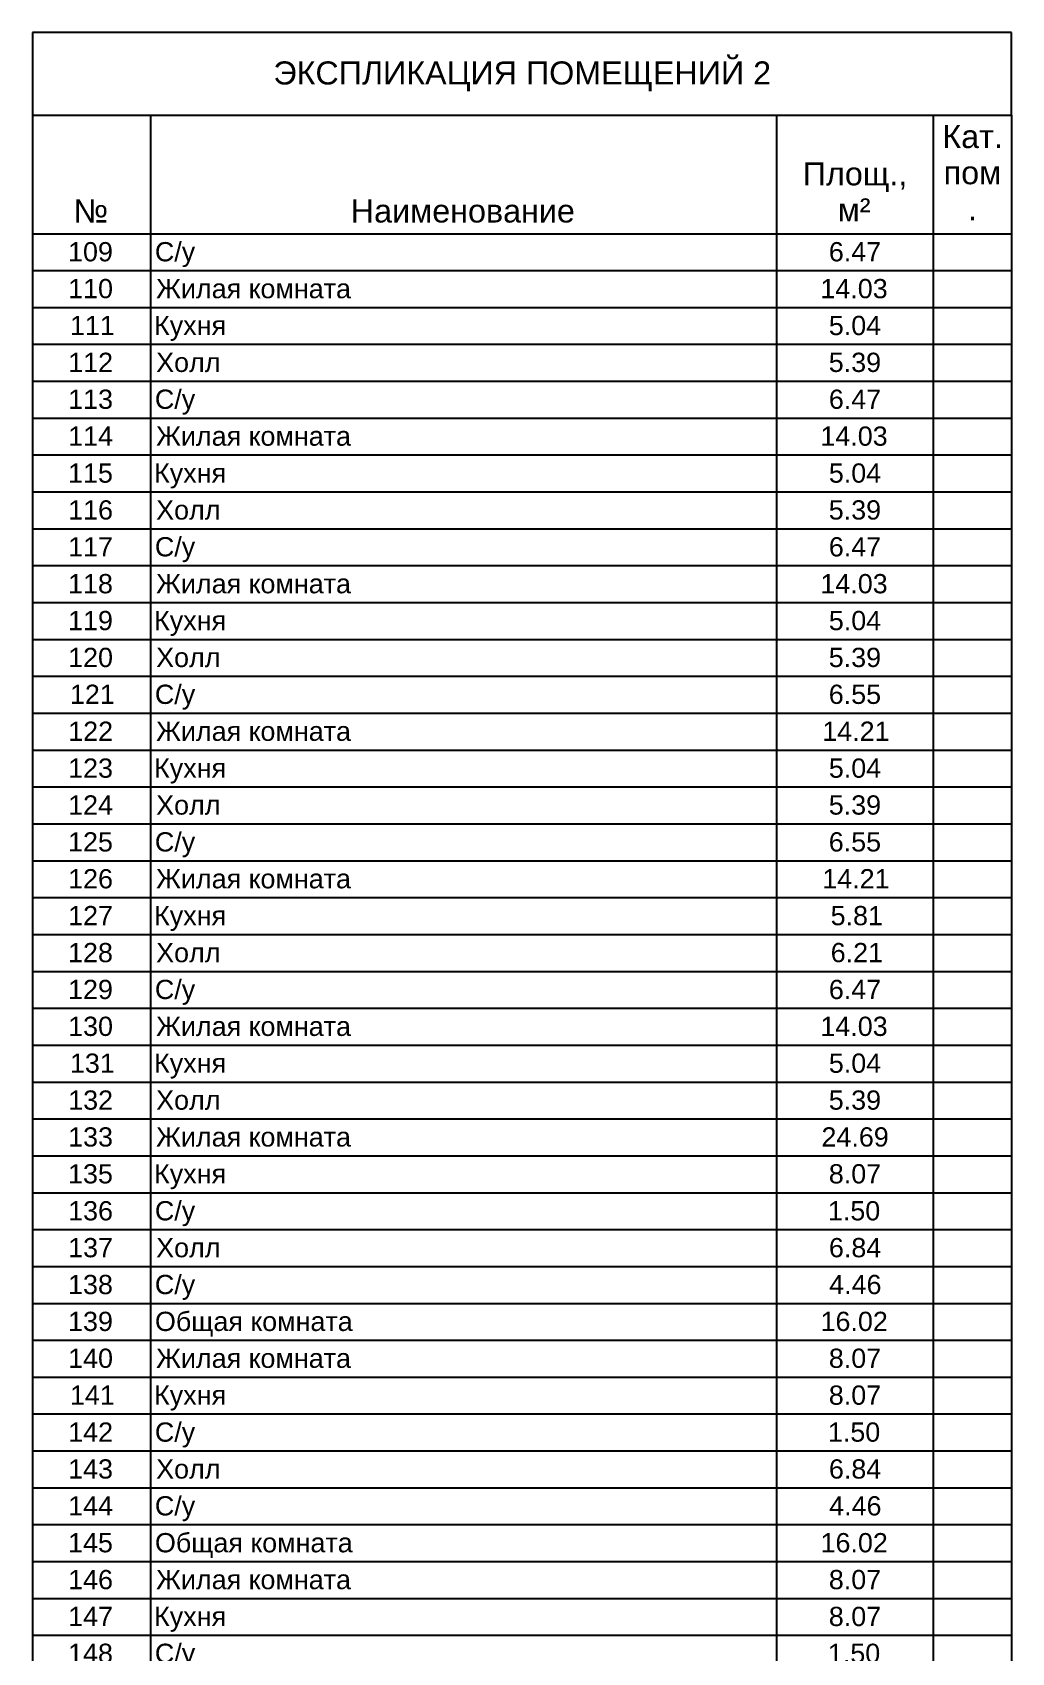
# Model space of a CAD drawing. Header units: millimetres. Extents: x -3463 to 813393, y -106315 to 159215.
# Drawn here: x 213293 to 225798, y 73174 to 93869 of the extents above; entities that cross this region are included whole.
import ezdxf

# ---------------------------------------------------------------- set-up
doc = ezdxf.new("R2010")
doc.units = ezdxf.units.MM
doc.layers.add('PLANS_', color=252, linetype='Continuous')
doc.styles.add('Arial_5', font='arial.ttf', dxfattribs={"height": 2.950599})
doc.styles.add('Arial_6', font='arial.ttf', dxfattribs={"height": 2.458832})

# ---------------------------------------------------------------- blocks, each defined once
blk = doc.blocks.new('A$Cdfc8a41d')
at = {"layer": 'PLANS_'}
for p, q in [((-8022, 24468), (-8022, 23410)), ((4483, 24468), (-8022, 24468)), ((4483, 23410), (4483, 24468)), ((-8022, 23410), (-8022, -20510)), ((-8022, 23410), (4483, 23410)), ((-6516, 23410), (-6516, 21893)), ((1481, 23410), (1481, 21893)), ((3483, 23410), (3483, 21893)), ((4483, 23410), (4483, -20510)), ((-6516, 21893), (-8022, 21893)), ((1481, 21893), (-6516, 21893)), ((-6516, 21893), (-6516, 21422)), ((3483, 21893), (1481, 21893)), ((1481, 21893), (1481, 21422)), ((4483, 21893), (3483, 21893)), ((3483, 21893), (3483, 21422)), ((-6516, 21422), (-8022, 21422)), ((1481, 21422), (-6516, 21422)), ((-6516, 21422), (-6516, 20951)), ((3483, 21422), (1481, 21422)), ((1481, 21422), (1481, 20951)), ((4483, 21422), (3483, 21422)), ((3483, 21422), (3483, 20951)), ((-6516, 20951), (-8022, 20951)), ((1481, 20951), (-6516, 20951)), ((-6516, 20951), (-6516, 20480)), ((3483, 20951), (1481, 20951)), ((1481, 20951), (1481, 20480)), ((4483, 20951), (3483, 20951)), ((3483, 20951), (3483, 20480)), ((-6516, 20480), (-8022, 20480)), ((1481, 20480), (-6516, 20480)), ((-6516, 20480), (-6516, 20009)), ((3483, 20480), (1481, 20480)), ((1481, 20480), (1481, 20009)), ((4483, 20480), (3483, 20480)), ((3483, 20480), (3483, 20009)), ((-6516, 20009), (-8022, 20009)), ((1481, 20009), (-6516, 20009)), ((-6516, 20009), (-6516, 19538)), ((3483, 20009), (1481, 20009)), ((1481, 20009), (1481, 19538)), ((4483, 20009), (3483, 20009)), ((3483, 20009), (3483, 19538)), ((-6516, 19538), (-8022, 19538)), ((1481, 19538), (-6516, 19538)), ((-6516, 19538), (-6516, 19067)), ((3483, 19538), (1481, 19538)), ((1481, 19538), (1481, 19067)), ((4483, 19538), (3483, 19538)), ((3483, 19538), (3483, 19067)), ((-6516, 19067), (-8022, 19067)), ((1481, 19067), (-6516, 19067)), ((-6516, 19067), (-6516, 18595)), ((3483, 19067), (1481, 19067)), ((1481, 19067), (1481, 18595)), ((4483, 19067), (3483, 19067)), ((3483, 19067), (3483, 18595)), ((-6516, 18595), (-8022, 18595)), ((1481, 18595), (-6516, 18595)), ((-6516, 18595), (-6516, 18124)), ((3483, 18595), (1481, 18595)), ((1481, 18595), (1481, 18124)), ((4483, 18595), (3483, 18595)), ((3483, 18595), (3483, 18124)), ((-6516, 18124), (-8022, 18124)), ((1481, 18124), (-6516, 18124)), ((-6516, 18124), (-6516, 17653)), ((3483, 18124), (1481, 18124)), ((1481, 18124), (1481, 17653)), ((4483, 18124), (3483, 18124)), ((3483, 18124), (3483, 17653)), ((-6516, 17653), (-8022, 17653)), ((1481, 17653), (-6516, 17653)), ((-6516, 17653), (-6516, 17182)), ((3483, 17653), (1481, 17653)), ((1481, 17653), (1481, 17182)), ((4483, 17653), (3483, 17653)), ((3483, 17653), (3483, 17182)), ((-6516, 17182), (-8022, 17182)), ((1481, 17182), (-6516, 17182)), ((-6516, 17182), (-6516, 16711)), ((3483, 17182), (1481, 17182)), ((1481, 17182), (1481, 16711)), ((4483, 17182), (3483, 17182)), ((3483, 17182), (3483, 16711)), ((-6516, 16711), (-8022, 16711)), ((1481, 16711), (-6516, 16711)), ((-6516, 16711), (-6516, 16240)), ((3483, 16711), (1481, 16711)), ((1481, 16711), (1481, 16240)), ((4483, 16711), (3483, 16711)), ((3483, 16711), (3483, 16240)), ((-6516, 16240), (-8022, 16240)), ((1481, 16240), (-6516, 16240)), ((-6516, 16240), (-6516, 15768)), ((3483, 16240), (1481, 16240)), ((1481, 16240), (1481, 15768)), ((4483, 16240), (3483, 16240)), ((3483, 16240), (3483, 15768)), ((-6516, 15768), (-8022, 15768)), ((1481, 15768), (-6516, 15768)), ((-6516, 15768), (-6516, 15297)), ((3483, 15768), (1481, 15768)), ((1481, 15768), (1481, 15297)), ((4483, 15768), (3483, 15768)), ((3483, 15768), (3483, 15297)), ((-6516, 15297), (-8022, 15297)), ((1481, 15297), (-6516, 15297)), ((-6516, 15297), (-6516, 14826)), ((3483, 15297), (1481, 15297)), ((1481, 15297), (1481, 14826)), ((4483, 15297), (3483, 15297)), ((3483, 15297), (3483, 14826)), ((-6516, 14826), (-8022, 14826)), ((1481, 14826), (-6516, 14826)), ((-6516, 14826), (-6516, 14355)), ((3483, 14826), (1481, 14826)), ((1481, 14826), (1481, 14355)), ((4483, 14826), (3483, 14826)), ((3483, 14826), (3483, 14355)), ((-6516, 14355), (-8022, 14355)), ((1481, 14355), (-6516, 14355)), ((-6516, 14355), (-6516, 13884)), ((3483, 14355), (1481, 14355)), ((1481, 14355), (1481, 13884)), ((4483, 14355), (3483, 14355)), ((3483, 14355), (3483, 13884)), ((-6516, 13884), (-8022, 13884)), ((1481, 13884), (-6516, 13884)), ((-6516, 13884), (-6516, 13413)), ((3483, 13884), (1481, 13884)), ((1481, 13884), (1481, 13413)), ((4483, 13884), (3483, 13884)), ((3483, 13884), (3483, 13413)), ((-6516, 13413), (-8022, 13413)), ((1481, 13413), (-6516, 13413)), ((-6516, 13413), (-6516, 12942)), ((3483, 13413), (1481, 13413)), ((1481, 13413), (1481, 12942)), ((4483, 13413), (3483, 13413)), ((3483, 13413), (3483, 12942)), ((-6516, 12942), (-8022, 12942)), ((1481, 12942), (-6516, 12942)), ((-6516, 12942), (-6516, 12470)), ((3483, 12942), (1481, 12942)), ((1481, 12942), (1481, 12470)), ((4483, 12942), (3483, 12942)), ((3483, 12942), (3483, 12470)), ((-6516, 12470), (-8022, 12470)), ((1481, 12470), (-6516, 12470)), ((-6516, 12470), (-6516, 11999)), ((3483, 12470), (1481, 12470)), ((1481, 12470), (1481, 11999)), ((4483, 12470), (3483, 12470)), ((3483, 12470), (3483, 11999)), ((-6516, 11999), (-8022, 11999)), ((1481, 11999), (-6516, 11999)), ((-6516, 11999), (-6516, 11528)), ((3483, 11999), (1481, 11999)), ((1481, 11999), (1481, 11528)), ((4483, 11999), (3483, 11999)), ((3483, 11999), (3483, 11528)), ((-6516, 11528), (-8022, 11528)), ((1481, 11528), (-6516, 11528)), ((-6516, 11528), (-6516, 11057)), ((3483, 11528), (1481, 11528)), ((1481, 11528), (1481, 11057)), ((4483, 11528), (3483, 11528)), ((3483, 11528), (3483, 11057)), ((-6516, 11057), (-8022, 11057)), ((1481, 11057), (-6516, 11057)), ((-6516, 11057), (-6516, 10586)), ((3483, 11057), (1481, 11057)), ((1481, 11057), (1481, 10586)), ((4483, 11057), (3483, 11057)), ((3483, 11057), (3483, 10586)), ((-6516, 10586), (-8022, 10586)), ((1481, 10586), (-6516, 10586)), ((-6516, 10586), (-6516, 10115)), ((3483, 10586), (1481, 10586)), ((1481, 10586), (1481, 10115)), ((4483, 10586), (3483, 10586)), ((3483, 10586), (3483, 10115)), ((-6516, 10115), (-8022, 10115)), ((1481, 10115), (-6516, 10115)), ((-6516, 10115), (-6516, 9643)), ((3483, 10115), (1481, 10115)), ((1481, 10115), (1481, 9643)), ((4483, 10115), (3483, 10115)), ((3483, 10115), (3483, 9643)), ((-6516, 9643), (-8022, 9643)), ((1481, 9643), (-6516, 9643)), ((-6516, 9643), (-6516, 9172)), ((3483, 9643), (1481, 9643)), ((1481, 9643), (1481, 9172)), ((4483, 9643), (3483, 9643)), ((3483, 9643), (3483, 9172)), ((-6516, 9172), (-8022, 9172)), ((1481, 9172), (-6516, 9172)), ((-6516, 9172), (-6516, 8701)), ((3483, 9172), (1481, 9172)), ((1481, 9172), (1481, 8701)), ((4483, 9172), (3483, 9172)), ((3483, 9172), (3483, 8701)), ((-6516, 8701), (-8022, 8701)), ((1481, 8701), (-6516, 8701)), ((-6516, 8701), (-6516, 8230)), ((3483, 8701), (1481, 8701)), ((1481, 8701), (1481, 8230)), ((4483, 8701), (3483, 8701)), ((3483, 8701), (3483, 8230)), ((-6516, 8230), (-8022, 8230)), ((1481, 8230), (-6516, 8230)), ((-6516, 8230), (-6516, 7759)), ((3483, 8230), (1481, 8230)), ((1481, 8230), (1481, 7759)), ((4483, 8230), (3483, 8230)), ((3483, 8230), (3483, 7759)), ((-6516, 7759), (-8022, 7759)), ((1481, 7759), (-6516, 7759)), ((-6516, 7759), (-6516, 7288)), ((3483, 7759), (1481, 7759)), ((1481, 7759), (1481, 7288)), ((4483, 7759), (3483, 7759)), ((3483, 7759), (3483, 7288)), ((-6516, 7288), (-8022, 7288)), ((1481, 7288), (-6516, 7288)), ((-6516, 7288), (-6516, 6817)), ((3483, 7288), (1481, 7288)), ((1481, 7288), (1481, 6817)), ((4483, 7288), (3483, 7288)), ((3483, 7288), (3483, 6817)), ((-6516, 6817), (-8022, 6817)), ((1481, 6817), (-6516, 6817)), ((-6516, 6817), (-6516, 6345)), ((3483, 6817), (1481, 6817)), ((1481, 6817), (1481, 6345)), ((4483, 6817), (3483, 6817)), ((3483, 6817), (3483, 6345)), ((-6516, 6345), (-8022, 6345)), ((1481, 6345), (-6516, 6345)), ((-6516, 6345), (-6516, 5874)), ((3483, 6345), (1481, 6345)), ((1481, 6345), (1481, 5874)), ((4483, 6345), (3483, 6345)), ((3483, 6345), (3483, 5874)), ((-6516, 5874), (-8022, 5874)), ((1481, 5874), (-6516, 5874)), ((-6516, 5874), (-6516, 5403)), ((3483, 5874), (1481, 5874)), ((1481, 5874), (1481, 5403)), ((4483, 5874), (3483, 5874)), ((3483, 5874), (3483, 5403)), ((-6516, 5403), (-8022, 5403)), ((1481, 5403), (-6516, 5403)), ((-6516, 5403), (-6516, 4932)), ((3483, 5403), (1481, 5403)), ((1481, 5403), (1481, 4932)), ((4483, 5403), (3483, 5403)), ((3483, 5403), (3483, 4932)), ((-6516, 4932), (-8022, 4932)), ((1481, 4932), (-6516, 4932)), ((-6516, 4932), (-6516, 4461)), ((3483, 4932), (1481, 4932)), ((1481, 4932), (1481, 4461)), ((4483, 4932), (3483, 4932)), ((3483, 4932), (3483, 4461)), ((-6516, 4461), (-8022, 4461)), ((1481, 4461), (-6516, 4461)), ((-6516, 4461), (-6516, 3990)), ((3483, 4461), (1481, 4461)), ((1481, 4461), (1481, 3990)), ((4483, 4461), (3483, 4461)), ((3483, 4461), (3483, 3990)), ((-6516, 3990), (-8022, 3990)), ((1481, 3990), (-6516, 3990)), ((-6516, 3990), (-6516, 3518)), ((3483, 3990), (1481, 3990)), ((1481, 3990), (1481, 3518)), ((4483, 3990), (3483, 3990)), ((3483, 3990), (3483, 3518))]:
    blk.add_line(p, q, dxfattribs=at)
at = {"layer": 'PLANS_', "lineweight": -3}
for s, height, style, p in [('ЭКСПЛИКАЦИЯ ПОМЕЩЕНИЙ 2', 295.06, 'Arial_5', (-4944, 23803)), ('Кат.', 295.1, 'Arial_5', (3599, 22991)), ('Площ.,', 295.1, 'Arial_5', (1817, 22515)), ('пом', 295.1, 'Arial_5', (3616, 22529)), ('²', 295, 'Arial_5', (2544, 22054)), ('№', 295, 'Arial_5', (-7497, 22040)), ('Наименование', 295.06, 'Arial_5', (-3956, 22040)), ('м', 295, 'Arial_5', (2261, 22054)), ('.', 295, 'Arial_5', (3925, 22068)), ('109', 245.9, 'Arial_6', (-7567, 21544)), ('С/у', 245.9, 'Arial_6', (-6458, 21544)), ('6.47', 245.9, 'Arial_6', (2149, 21544)), ('110', 245.9, 'Arial_6', (-7566, 21073)), ('Жилая комната', 245.88, 'Arial_6', (-6442, 21073)), ('14.03', 245.9, 'Arial_6', (2041, 21073)), ('111', 245.9, 'Arial_6', (-7543, 20602)), ('Кухня', 245.9, 'Arial_6', (-6468, 20602)), ('5.04', 245.9, 'Arial_6', (2149, 20602)), ('112', 245.9, 'Arial_6', (-7565, 20131)), ('Холл', 245.9, 'Arial_6', (-6442, 20131)), ('5.39', 245.9, 'Arial_6', (2148, 20131)), ('113', 245.9, 'Arial_6', (-7566, 19660)), ('С/у', 245.9, 'Arial_6', (-6458, 19660)), ('6.47', 245.9, 'Arial_6', (2149, 19660)), ('114', 245.9, 'Arial_6', (-7566, 19189)), ('Жилая комната', 245.88, 'Arial_6', (-6442, 19189)), ('14.03', 245.9, 'Arial_6', (2041, 19189)), ('115', 245.9, 'Arial_6', (-7567, 18717)), ('Кухня', 245.9, 'Arial_6', (-6468, 18717)), ('5.04', 245.9, 'Arial_6', (2149, 18717)), ('116', 245.9, 'Arial_6', (-7566, 18246)), ('Холл', 245.9, 'Arial_6', (-6442, 18246)), ('5.39', 245.9, 'Arial_6', (2148, 18246)), ('117', 245.9, 'Arial_6', (-7566, 17775)), ('С/у', 245.9, 'Arial_6', (-6458, 17775)), ('6.47', 245.9, 'Arial_6', (2149, 17775)), ('118', 245.9, 'Arial_6', (-7567, 17304)), ('Жилая комната', 245.88, 'Arial_6', (-6442, 17304)), ('14.03', 245.9, 'Arial_6', (2041, 17304)), ('119', 245.9, 'Arial_6', (-7567, 16833)), ('Кухня', 245.9, 'Arial_6', (-6468, 16833)), ('5.04', 245.9, 'Arial_6', (2149, 16833)), ('120', 245.9, 'Arial_6', (-7566, 16362)), ('Холл', 245.9, 'Arial_6', (-6442, 16362)), ('5.39', 245.9, 'Arial_6', (2148, 16362)), ('С/у', 245.9, 'Arial_6', (-6458, 15891)), ('121', 245.9, 'Arial_6', (-7543, 15891)), ('6.55', 245.9, 'Arial_6', (2148, 15891)), ('122', 245.9, 'Arial_6', (-7565, 15419)), ('Жилая комната', 245.88, 'Arial_6', (-6442, 15419)), ('14.21', 245.9, 'Arial_6', (2065, 15419)), ('123', 245.9, 'Arial_6', (-7566, 14948)), ('Кухня', 245.9, 'Arial_6', (-6468, 14948)), ('5.04', 245.9, 'Arial_6', (2149, 14948)), ('124', 245.9, 'Arial_6', (-7566, 14477)), ('Холл', 245.9, 'Arial_6', (-6442, 14477)), ('5.39', 245.9, 'Arial_6', (2148, 14477)), ('125', 245.9, 'Arial_6', (-7567, 14006)), ('С/у', 245.9, 'Arial_6', (-6458, 14006)), ('6.55', 245.9, 'Arial_6', (2148, 14006)), ('126', 245.9, 'Arial_6', (-7566, 13535)), ('Жилая комната', 245.88, 'Arial_6', (-6442, 13535)), ('14.21', 245.9, 'Arial_6', (2065, 13535)), ('127', 245.9, 'Arial_6', (-7566, 13064)), ('Кухня', 245.9, 'Arial_6', (-6468, 13064)), ('5.81', 245.9, 'Arial_6', (2172, 13064)), ('128', 245.9, 'Arial_6', (-7567, 12592)), ('Холл', 245.9, 'Arial_6', (-6442, 12592)), ('6.21', 245.9, 'Arial_6', (2173, 12592)), ('129', 245.9, 'Arial_6', (-7567, 12121)), ('С/у', 245.9, 'Arial_6', (-6458, 12121)), ('6.47', 245.9, 'Arial_6', (2149, 12121)), ('130', 245.9, 'Arial_6', (-7566, 11650)), ('Жилая комната', 245.88, 'Arial_6', (-6442, 11650)), ('14.03', 245.9, 'Arial_6', (2041, 11650)), ('131', 245.9, 'Arial_6', (-7543, 11179)), ('Кухня', 245.9, 'Arial_6', (-6468, 11179)), ('5.04', 245.9, 'Arial_6', (2149, 11179)), ('132', 245.9, 'Arial_6', (-7565, 10708)), ('Холл', 245.9, 'Arial_6', (-6442, 10708)), ('5.39', 245.9, 'Arial_6', (2148, 10708)), ('133', 245.9, 'Arial_6', (-7566, 10237)), ('Жилая комната', 245.88, 'Arial_6', (-6442, 10237)), ('24.69', 245.9, 'Arial_6', (2055, 10237)), ('135', 245.9, 'Arial_6', (-7567, 9766)), ('Кухня', 245.9, 'Arial_6', (-6468, 9766)), ('8.07', 245.9, 'Arial_6', (2149, 9766)), ('136', 245.9, 'Arial_6', (-7566, 9294)), ('С/у', 245.9, 'Arial_6', (-6458, 9294)), ('1.50', 245.9, 'Arial_6', (2137, 9294)), ('137', 245.9, 'Arial_6', (-7566, 8823)), ('Холл', 245.9, 'Arial_6', (-6442, 8823)), ('6.84', 245.9, 'Arial_6', (2150, 8823)), ('138', 245.9, 'Arial_6', (-7567, 8352)), ('С/у', 245.9, 'Arial_6', (-6458, 8352)), ('4.46', 245.9, 'Arial_6', (2153, 8352)), ('139', 245.9, 'Arial_6', (-7567, 7881)), ('Общая комната', 245.88, 'Arial_6', (-6457, 7881)), ('16.02', 245.9, 'Arial_6', (2043, 7881)), ('140', 245.9, 'Arial_6', (-7566, 7410)), ('8.07', 245.9, 'Arial_6', (2149, 7410)), ('Жилая комната', 245.88, 'Arial_6', (-6442, 7410)), ('141', 245.9, 'Arial_6', (-7543, 6939)), ('Кухня', 245.9, 'Arial_6', (-6468, 6939)), ('8.07', 245.9, 'Arial_6', (2149, 6939)), ('142', 245.9, 'Arial_6', (-7565, 6467)), ('С/у', 245.9, 'Arial_6', (-6458, 6467)), ('1.50', 245.9, 'Arial_6', (2137, 6467)), ('143', 245.9, 'Arial_6', (-7566, 5996)), ('Холл', 245.9, 'Arial_6', (-6442, 5996)), ('6.84', 245.9, 'Arial_6', (2150, 5996)), ('144', 245.9, 'Arial_6', (-7566, 5525)), ('С/у', 245.9, 'Arial_6', (-6458, 5525)), ('4.46', 245.9, 'Arial_6', (2153, 5525)), ('145', 245.9, 'Arial_6', (-7567, 5054)), ('Общая комната', 245.88, 'Arial_6', (-6457, 5054)), ('16.02', 245.9, 'Arial_6', (2043, 5054)), ('146', 245.9, 'Arial_6', (-7566, 4583)), ('Жилая комната', 245.88, 'Arial_6', (-6442, 4583)), ('8.07', 245.9, 'Arial_6', (2149, 4583)), ('147', 245.9, 'Arial_6', (-7566, 4112)), ('Кухня', 245.9, 'Arial_6', (-6468, 4112)), ('8.07', 245.9, 'Arial_6', (2149, 4112)), ('148', 245.9, 'Arial_6', (-7567, 3641)), ('С/у', 245.9, 'Arial_6', (-6458, 3641)), ('1.50', 245.9, 'Arial_6', (2137, 3641))]:
    blk.add_text(s, height=height, dxfattribs=dict(at, style=style)).set_placement(p)

msp = doc.modelspace()

# ---------------------------------------------------------------- block references
at = {"layer": 'PLANS_'}
msp.add_blockref('A$Cdfc8a41d', (221315, 69401), dxfattribs=at)

doc.saveas('drawing.dxf')
